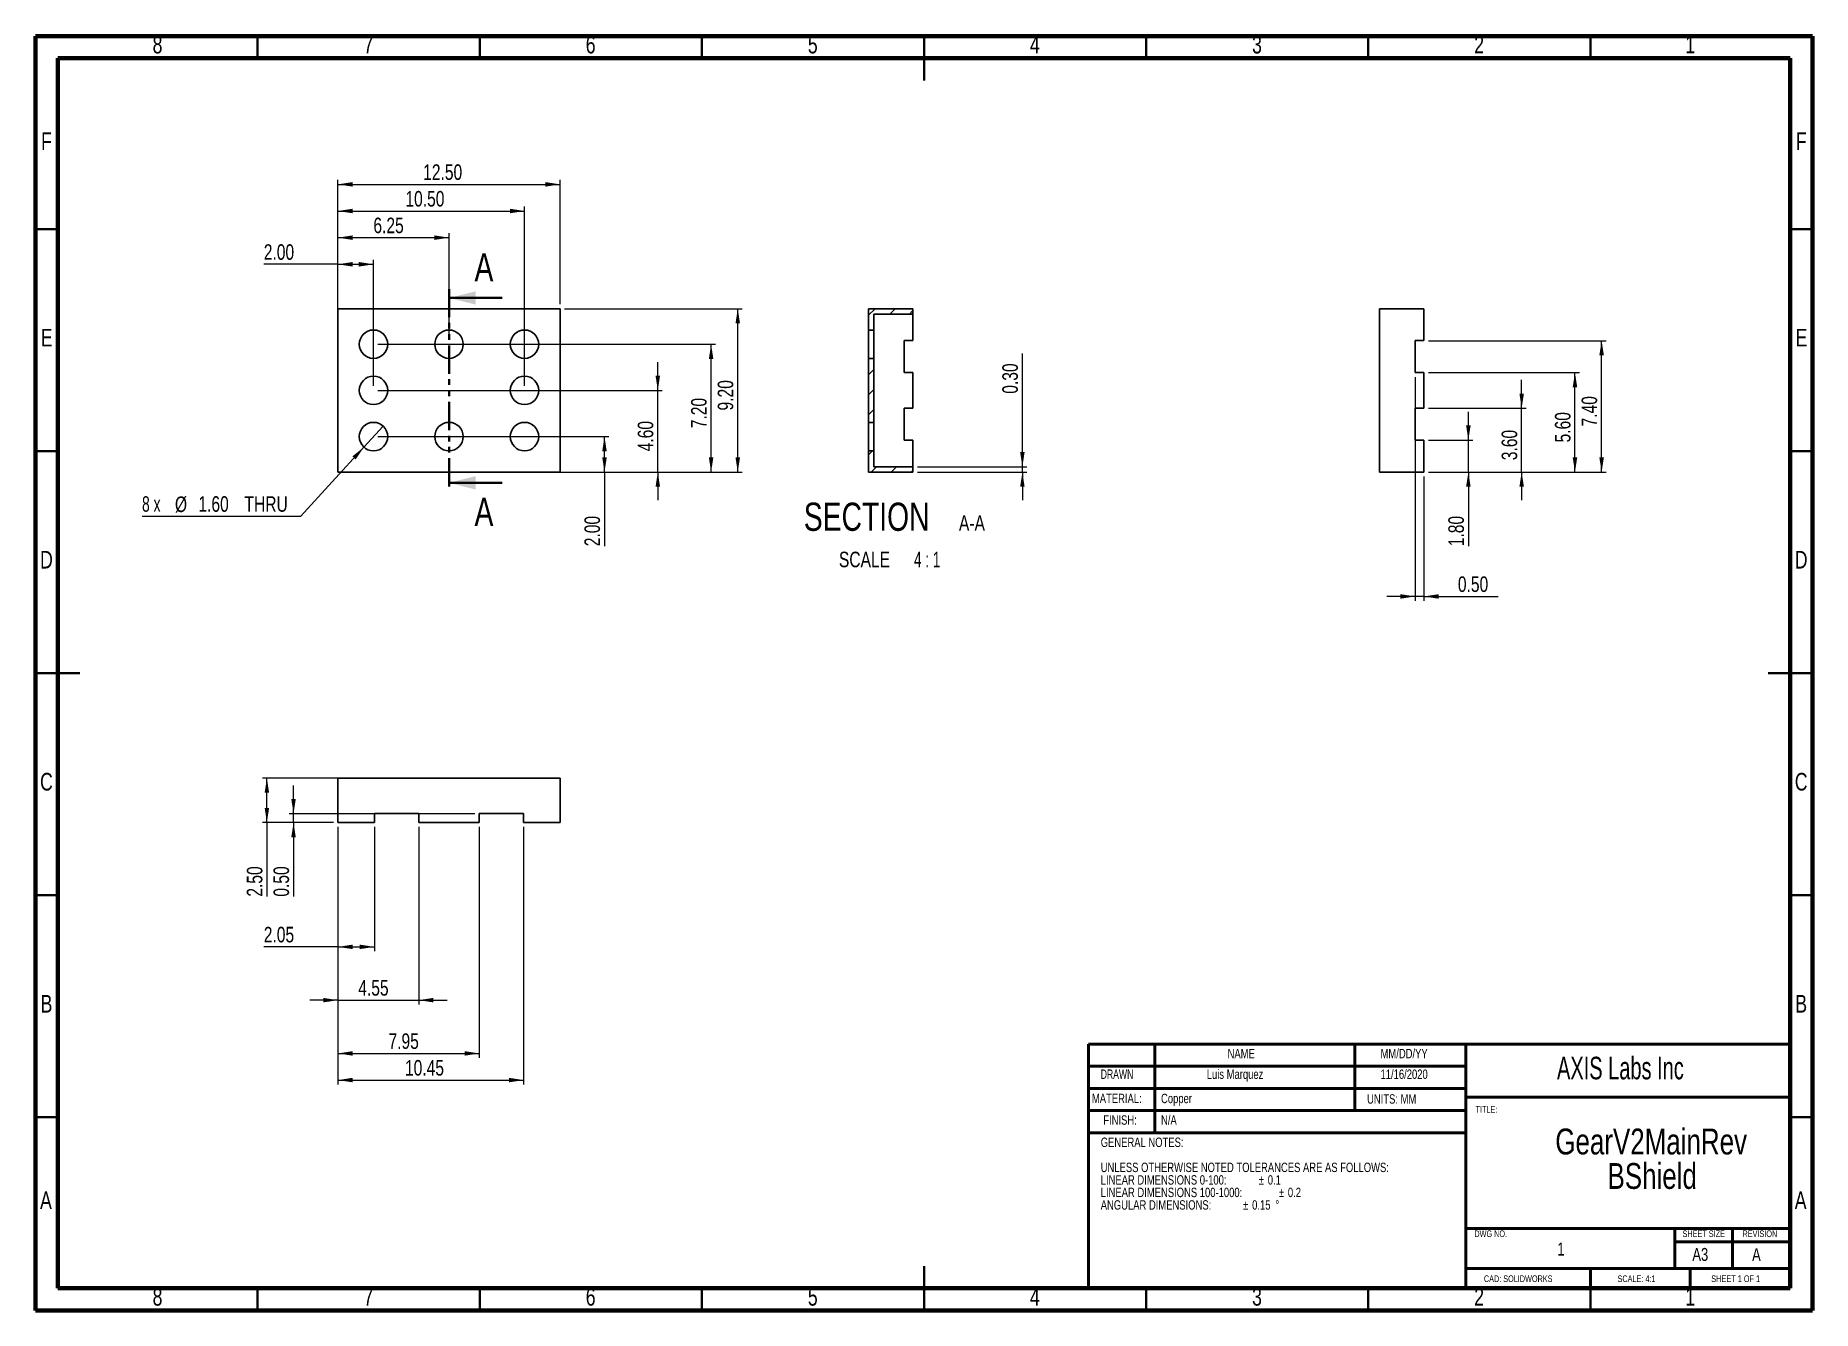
# Model space of a CAD drawing. Header units: millimetres. Extents: x 15 to 415, y 5 to 292.
import ezdxf

# ---------------------------------------------------------------- set-up
doc = ezdxf.new("R2010")
doc.units = ezdxf.units.MM
doc.linetypes.add('PHANTOM', pattern=[12.7, 6.35, -1.27, 1.27, -1.27, 1.27, -1.27])
doc.styles.add('SLDTEXTSTYLE0', font='TXT', dxfattribs={"width": 0.686182})
doc.styles.add('SLDTEXTSTYLE1', font='TXT', dxfattribs={"width": 0.75})
doc.styles.add('SLDTEXTSTYLE2', font='TXT', dxfattribs={"width": 0.6875})
doc.styles.add('SLDTEXTSTYLE3', font='TXT', dxfattribs={"width": 0.663})
doc.styles.add('SLDTEXTSTYLE4', font='TXT', dxfattribs={"width": 0.666667})
doc.styles.add('SLDTEXTSTYLE5', font='TXT', dxfattribs={"width": 0.65})
doc.dimstyles.new('SLDDIMSTYLE0', dxfattribs={"dimtxt": 3.5, "dimasz": 3.302, "dimexe": 0, "dimexo": 0.0625, "dimgap": 0.875, "dimtad": 0, "dimtih": 1, "dimtoh": 1, "dimlfac": 0.25, "dimrnd": 1e-09, "dimzin": 4, "dimdsep": 46, "dimtxsty": 'SLDTEXTSTYLE1', "dimblk1": 'NONE', "dimsah": 1, "dimcen": 0, "dimadec": 0, "dimazin": 1, "dimtfac": 1, "dimtmove": 0, "dimatfit": 3, "dimldrblk": 'NONE', "dimfxl": 0, "dimfrac": 2, "dimtolj": 1, "dimtzin": 12, "dimarcsym": 0})
doc.dimstyles.new('SLDDIMSTYLE1', dxfattribs={"dimtxt": 3.5, "dimasz": 3.302, "dimexe": 0, "dimexo": 0.0625, "dimgap": 0.875, "dimtad": 1, "dimlfac": 0.25, "dimrnd": 1e-09, "dimzin": 4, "dimdsep": 46, "dimtxsty": 'SLDTEXTSTYLE1', "dimsah": 1, "dimcen": 0.09, "dimadec": 0, "dimazin": 1, "dimtfac": 1, "dimtofl": 0, "dimtmove": 0, "dimatfit": 3, "dimfxl": 0, "dimfrac": 2, "dimtolj": 1, "dimtzin": 12, "dimarcsym": 0})
doc.dimstyles.new('SLDDIMSTYLE2', dxfattribs={"dimtxt": 3.5, "dimasz": 3.302, "dimexe": 0, "dimexo": 0.0625, "dimgap": 0.875, "dimtad": 1, "dimlfac": 0.25, "dimrnd": 1e-09, "dimzin": 12, "dimdsep": 46, "dimtxsty": 'SLDTEXTSTYLE1', "dimsah": 1, "dimcen": 0.09, "dimadec": 0, "dimazin": 3, "dimtfac": 1, "dimtofl": 0, "dimtmove": 0, "dimatfit": 3, "dimfxl": 0, "dimfrac": 2, "dimtolj": 1, "dimtzin": 12, "dimarcsym": 0})
doc.dimstyles.new('SLDDIMSTYLE3', dxfattribs={"dimtxt": 3.5, "dimasz": 3.302, "dimexe": 0, "dimexo": 0.0625, "dimgap": 0.875, "dimtad": 1, "dimlfac": 0.25, "dimrnd": 1e-09, "dimzin": 4, "dimdsep": 46, "dimtxsty": 'SLDTEXTSTYLE1', "dimsah": 1, "dimcen": 0.09, "dimadec": 0, "dimazin": 1, "dimtfac": 1, "dimtmove": 0, "dimatfit": 0, "dimfxl": 0, "dimfrac": 2, "dimtolj": 1, "dimtzin": 12, "dimarcsym": 0})
doc.dimstyles.new('SLDDIMSTYLE4', dxfattribs={"dimtxt": 3.5, "dimasz": 3.302, "dimexe": 0, "dimexo": 0.0625, "dimgap": 0.875, "dimtad": 1, "dimlfac": 0.25, "dimrnd": 1e-09, "dimzin": 0, "dimdsep": 46, "dimtxsty": 'SLDTEXTSTYLE1', "dimsah": 1, "dimcen": 0.09, "dimadec": 0, "dimazin": 0, "dimtfac": 1, "dimtmove": 0, "dimatfit": 0, "dimfxl": 0, "dimfrac": 2, "dimtolj": 1, "dimtzin": 12, "dimarcsym": 0})
doc.dimstyles.new('SLDDIMSTYLE5', dxfattribs={"dimtxt": 3.5, "dimasz": 3.302, "dimexe": 0, "dimexo": 0.0625, "dimgap": 0.875, "dimtad": 1, "dimlfac": 0.25, "dimrnd": 1e-09, "dimzin": 12, "dimdsep": 46, "dimtxsty": 'SLDTEXTSTYLE1', "dimsah": 1, "dimcen": 0.09, "dimadec": 0, "dimazin": 3, "dimtfac": 1, "dimtmove": 0, "dimatfit": 0, "dimfxl": 0, "dimfrac": 2, "dimtolj": 1, "dimtzin": 12, "dimarcsym": 0})

# ---------------------------------------------------------------- blocks, each defined once
blk = doc.blocks.new('SW_NOTE_0')
at = {"color": 0, "linetype": 'Continuous', "lineweight": 0, "attachment_point": 1, "style": 'SLDTEXTSTYLE1'}
for s, insert, char_height in [('GENERAL NOTES:', (0, 2.73), 2.1167), ('UNLESS OTHERWISE NOTED TOLERANCES ARE AS FOLLOWS:', (0, -2.92), 2.1167), ('LINEAR DIMENSIONS 0-100:', (0, -5.74), 2.1167), ('%%p', (35.59, -5.74), 2.117), ('0.1', (37.61, -5.74), 2.117), ('ANGULAR DIMENSIONS:', (0, -11.38), 2.1167), ('LINEAR DIMENSIONS 100-1000:', (0, -8.56), 2.1167), ('%%p', (32.06, -11.38), 2.117), ('0.15', (34.08, -11.38), 2.117), ('%%d', (39.32, -11.38), 2.117), ('%%p', (40.11, -8.56), 2.117), ('0.2', (42.13, -8.56), 2.117)]:
    blk.add_mtext(s, dxfattribs=dict(at, insert=insert, char_height=char_height))
blk = doc.blocks.new('SW_NOTE_0_1')
at = {"color": 0, "linetype": 'Continuous', "lineweight": 0, "attachment_point": 2, "style": 'SLDTEXTSTYLE1'}
for s, insert, char_height in [('GearV2MainRev', (30.47, 7.5), 5.8208), ('BShield', (30.7, -0.26), 5.821)]:
    blk.add_mtext(s, dxfattribs=dict(at, insert=insert, char_height=char_height))
blk = doc.blocks.new('_D')
at = {"color": 7, "linetype": 'Continuous', "lineweight": 0}
for p, q in [((93.23, 204.17), (88.92, 199.44)), ((88.92, 199.44), (74.66, 183.8)), ((74.66, 183.8), (38.97, 183.8))]:
    blk.add_line(p, q, dxfattribs=at)
at = {"color": 7, "linetype": 'Continuous', "lineweight": 18}
blk.add_solid([(88.92, 199.44), (86.32, 197.34), (87.07, 196.66)], dxfattribs=at)
at = {"color": 7, "linetype": 'Continuous', "lineweight": 18, "char_height": 3.5, "attachment_point": 1}
for s, insert, style in [('8 x', (38.97, 188.37), 'SLDTEXTSTYLE4'), ('%%c', (46.38, 188.31), 'SLDTEXTSTYLE1'), ('1.60', (51.66, 188.37), 'SLDTEXTSTYLE1'), ('THRU', (62.03, 188.37), 'SLDTEXTSTYLE1')]:
    blk.add_mtext(s, dxfattribs=dict(at, insert=insert, style=style))
blk = doc.blocks.new('_None')
blk = doc.blocks.new('_D_1')
at = {"color": 7, "linetype": 'Continuous', "lineweight": 0}
for p, q in [((83.08, 240.6), (66.38, 240.6)), ((83.08, 194.8), (83.08, 241.6)), ((83.08, 240.6), (91.08, 240.6)), ((91.08, 213.2), (91.08, 241.6))]:
    blk.add_line(p, q, dxfattribs=at)
at = {"color": 7, "linetype": 'Continuous', "lineweight": 18}
for points in [[(83.08, 240.6), (86.38, 240.09), (86.38, 241.11)], [(91.08, 240.6), (87.77, 241.11), (87.77, 240.09)]]:
    blk.add_solid(points, dxfattribs=at)
at = {"color": 7, "linetype": 'Continuous', "lineweight": 18, "insert": (66.38, 245.11), "char_height": 3.5, "attachment_point": 1, "style": 'SLDTEXTSTYLE1'}
blk.add_mtext('2.00', dxfattribs=at)
blk = doc.blocks.new('_D_2')
at = {"color": 7, "linetype": 'Continuous', "lineweight": 0}
for p, q in [((83.08, 194.8), (83.08, 247.6)), ((83.08, 246.6), (108.08, 246.6)), ((108.08, 223.6), (108.08, 247.6))]:
    blk.add_line(p, q, dxfattribs=at)
at = {"color": 7, "linetype": 'Continuous', "lineweight": 18}
for points in [[(83.08, 246.6), (86.38, 246.09), (86.38, 247.11)], [(108.08, 246.6), (104.77, 247.11), (104.77, 246.09)]]:
    blk.add_solid(points, dxfattribs=at)
at = {"color": 7, "linetype": 'Continuous', "lineweight": 18, "insert": (91.05, 251.11), "char_height": 3.5, "attachment_point": 1, "style": 'SLDTEXTSTYLE1'}
blk.add_mtext('6.25', dxfattribs=at)
blk = doc.blocks.new('_D_3')
at = {"color": 7, "linetype": 'Continuous', "lineweight": 0}
for p, q in [((83.08, 194.8), (83.08, 253.6)), ((83.08, 252.6), (125.08, 252.6)), ((125.08, 213.2), (125.08, 253.6))]:
    blk.add_line(p, q, dxfattribs=at)
at = {"color": 7, "linetype": 'Continuous', "lineweight": 18}
for points in [[(83.08, 252.6), (86.38, 252.09), (86.38, 253.11)], [(125.08, 252.6), (121.77, 253.11), (121.77, 252.09)]]:
    blk.add_solid(points, dxfattribs=at)
at = {"color": 7, "linetype": 'Continuous', "lineweight": 18, "insert": (98.26, 257.11), "char_height": 3.5, "attachment_point": 1, "style": 'SLDTEXTSTYLE1'}
blk.add_mtext('10.50', dxfattribs=at)
blk = doc.blocks.new('_D_4')
at = {"color": 7, "linetype": 'Continuous', "lineweight": 0}
for p, q in [((155.08, 212.2), (155.08, 218.55)), ((92.08, 212.2), (156.08, 212.2)), ((155.08, 193.8), (155.08, 212.2)), ((84.08, 193.8), (156.08, 193.8)), ((155.08, 193.8), (155.08, 187.45))]:
    blk.add_line(p, q, dxfattribs=at)
at = {"color": 7, "linetype": 'Continuous', "lineweight": 18}
for points in [[(155.08, 212.2), (155.58, 215.5), (154.57, 215.5)], [(155.08, 193.8), (154.57, 190.5), (155.58, 190.5)]]:
    blk.add_solid(points, dxfattribs=at)
at = {"color": 7, "linetype": 'Continuous', "lineweight": 18, "insert": (150.56, 198.48), "char_height": 3.5, "attachment_point": 1, "rotation": 90, "style": 'SLDTEXTSTYLE1'}
blk.add_mtext('4.60', dxfattribs=at)
blk = doc.blocks.new('_D_5')
at = {"color": 7, "linetype": 'Continuous', "lineweight": 0}
for p, q in [((92.08, 222.6), (168.08, 222.6)), ((167.08, 193.8), (167.08, 222.6)), ((84.08, 193.8), (168.08, 193.8))]:
    blk.add_line(p, q, dxfattribs=at)
at = {"color": 7, "linetype": 'Continuous', "lineweight": 18}
for points in [[(167.08, 222.6), (166.57, 219.3), (167.58, 219.3)], [(167.08, 193.8), (167.58, 197.1), (166.57, 197.1)]]:
    blk.add_solid(points, dxfattribs=at)
at = {"color": 7, "linetype": 'Continuous', "lineweight": 18, "insert": (162.56, 203.68), "char_height": 3.5, "attachment_point": 1, "rotation": 90, "style": 'SLDTEXTSTYLE1'}
blk.add_mtext('7.20', dxfattribs=at)
blk = doc.blocks.new('_D_6')
at = {"color": 7, "linetype": 'Continuous', "lineweight": 0}
for p, q in [((92.08, 201.8), (144.08, 201.8)), ((143.08, 193.8), (143.08, 201.8)), ((84.08, 193.8), (144.08, 193.8)), ((143.08, 193.8), (143.08, 177.11))]:
    blk.add_line(p, q, dxfattribs=at)
at = {"color": 7, "linetype": 'Continuous', "lineweight": 18}
for points in [[(143.08, 201.8), (142.57, 198.5), (143.58, 198.5)], [(143.08, 193.8), (143.58, 197.1), (142.57, 197.1)]]:
    blk.add_solid(points, dxfattribs=at)
at = {"color": 7, "linetype": 'Continuous', "lineweight": 18, "insert": (138.56, 177.11), "char_height": 3.5, "attachment_point": 1, "rotation": 90, "style": 'SLDTEXTSTYLE1'}
blk.add_mtext('2.00', dxfattribs=at)
blk = doc.blocks.new('_D_7')
at = {"color": 7, "linetype": 'Continuous', "lineweight": 0}
for p, q in [((134.08, 230.6), (174.08, 230.6)), ((173.08, 193.8), (173.08, 230.6)), ((84.08, 193.8), (174.08, 193.8))]:
    blk.add_line(p, q, dxfattribs=at)
at = {"color": 7, "linetype": 'Continuous', "lineweight": 18}
for points in [[(173.08, 230.6), (172.57, 227.3), (173.58, 227.3)], [(173.08, 193.8), (173.58, 197.1), (172.57, 197.1)]]:
    blk.add_solid(points, dxfattribs=at)
at = {"color": 7, "linetype": 'Continuous', "lineweight": 18, "insert": (168.56, 207.68), "char_height": 3.5, "attachment_point": 1, "rotation": 90, "style": 'SLDTEXTSTYLE1'}
blk.add_mtext('9.20', dxfattribs=at)
blk = doc.blocks.new('_D_8')
at = {"color": 7, "linetype": 'Continuous', "lineweight": 0}
for p, q in [((83.08, 194.8), (83.08, 259.6)), ((83.08, 258.6), (133.08, 258.6)), ((133.08, 231.6), (133.08, 259.6))]:
    blk.add_line(p, q, dxfattribs=at)
at = {"color": 7, "linetype": 'Continuous', "lineweight": 18}
for points in [[(83.08, 258.6), (86.38, 258.09), (86.38, 259.11)], [(133.08, 258.6), (129.77, 259.11), (129.77, 258.09)]]:
    blk.add_solid(points, dxfattribs=at)
at = {"color": 7, "linetype": 'Continuous', "lineweight": 18, "insert": (102.26, 263.11), "char_height": 3.5, "attachment_point": 1, "style": 'SLDTEXTSTYLE1'}
blk.add_mtext('12.50', dxfattribs=at)
blk = doc.blocks.new('_D_9')
at = {"color": 7, "linetype": 'Continuous', "lineweight": 0}
for p, q in [((120.88, 124.88), (66.08, 124.88)), ((67.08, 114.88), (67.08, 124.88)), ((82.08, 114.88), (66.08, 114.88)), ((67.08, 114.88), (67.08, 98.19))]:
    blk.add_line(p, q, dxfattribs=at)
at = {"color": 7, "linetype": 'Continuous', "lineweight": 18}
for points in [[(67.08, 124.88), (66.57, 121.58), (67.58, 121.58)], [(67.08, 114.88), (67.58, 118.19), (66.57, 118.19)]]:
    blk.add_solid(points, dxfattribs=at)
at = {"color": 7, "linetype": 'Continuous', "lineweight": 18, "insert": (62.56, 98.19), "char_height": 3.5, "attachment_point": 1, "rotation": 90, "style": 'SLDTEXTSTYLE1'}
blk.add_mtext('2.50', dxfattribs=at)
blk = doc.blocks.new('_D_10')
at = {"color": 7, "linetype": 'Continuous', "lineweight": 0}
for p, q in [((83.08, 113.88), (83.08, 85.88)), ((91.28, 113.88), (91.28, 85.88)), ((83.08, 86.88), (66.38, 86.88)), ((83.08, 86.88), (91.28, 86.88))]:
    blk.add_line(p, q, dxfattribs=at)
at = {"color": 7, "linetype": 'Continuous', "lineweight": 18}
for points in [[(83.08, 86.88), (86.38, 86.38), (86.38, 87.39)], [(91.28, 86.88), (87.97, 87.39), (87.97, 86.38)]]:
    blk.add_solid(points, dxfattribs=at)
at = {"color": 7, "linetype": 'Continuous', "lineweight": 18, "insert": (66.38, 91.4), "char_height": 3.5, "attachment_point": 1, "style": 'SLDTEXTSTYLE1'}
blk.add_mtext('2.05', dxfattribs=at)
blk = doc.blocks.new('_D_11')
at = {"color": 7, "linetype": 'Continuous', "lineweight": 0}
for p, q in [((83.08, 113.88), (83.08, 55.88)), ((124.88, 113.88), (124.88, 55.88)), ((83.08, 56.88), (124.88, 56.88))]:
    blk.add_line(p, q, dxfattribs=at)
at = {"color": 7, "linetype": 'Continuous', "lineweight": 18}
for points in [[(83.08, 56.88), (86.38, 56.38), (86.38, 57.39)], [(124.88, 56.88), (121.57, 57.39), (121.57, 56.38)]]:
    blk.add_solid(points, dxfattribs=at)
at = {"color": 7, "linetype": 'Continuous', "lineweight": 18, "insert": (98.16, 61.4), "char_height": 3.5, "attachment_point": 1, "style": 'SLDTEXTSTYLE1'}
blk.add_mtext('10.45', dxfattribs=at)
blk = doc.blocks.new('_D_12')
at = {"color": 7, "linetype": 'Continuous', "lineweight": 0}
for p, q in [((73.08, 116.88), (73.08, 123.23)), ((113.88, 116.88), (72.08, 116.88)), ((73.08, 114.88), (73.08, 116.88)), ((82.08, 114.88), (72.08, 114.88)), ((73.08, 114.88), (73.08, 98.19))]:
    blk.add_line(p, q, dxfattribs=at)
at = {"color": 7, "linetype": 'Continuous', "lineweight": 18}
for points in [[(73.08, 116.88), (73.58, 120.19), (72.57, 120.19)], [(73.08, 114.88), (72.57, 111.58), (73.58, 111.58)]]:
    blk.add_solid(points, dxfattribs=at)
at = {"color": 7, "linetype": 'Continuous', "lineweight": 18, "insert": (68.56, 98.19), "char_height": 3.5, "attachment_point": 1, "rotation": 90, "style": 'SLDTEXTSTYLE1'}
blk.add_mtext('0.50', dxfattribs=at)
blk = doc.blocks.new('_D_13')
at = {"color": 7, "linetype": 'Continuous', "lineweight": 0}
for p, q in [((83.08, 113.88), (83.08, 61.88)), ((114.88, 113.88), (114.88, 61.88)), ((83.08, 62.88), (114.88, 62.88))]:
    blk.add_line(p, q, dxfattribs=at)
at = {"color": 7, "linetype": 'Continuous', "lineweight": 18}
for points in [[(83.08, 62.88), (86.38, 62.38), (86.38, 63.39)], [(114.88, 62.88), (111.57, 63.39), (111.57, 62.38)]]:
    blk.add_solid(points, dxfattribs=at)
at = {"color": 7, "linetype": 'Continuous', "lineweight": 18, "insert": (94.45, 67.4), "char_height": 3.5, "attachment_point": 1, "style": 'SLDTEXTSTYLE1'}
blk.add_mtext('7.95', dxfattribs=at)
blk = doc.blocks.new('_D_14')
at = {"color": 7, "linetype": 'Continuous', "lineweight": 0}
for p, q in [((83.08, 113.88), (83.08, 73.88)), ((101.28, 113.88), (101.28, 73.88)), ((83.08, 74.88), (76.73, 74.88)), ((83.08, 74.88), (101.28, 74.88)), ((101.28, 74.88), (107.63, 74.88))]:
    blk.add_line(p, q, dxfattribs=at)
at = {"color": 7, "linetype": 'Continuous', "lineweight": 18}
for points in [[(83.08, 74.88), (79.77, 75.39), (79.77, 74.38)], [(101.28, 74.88), (104.58, 74.38), (104.58, 75.39)]]:
    blk.add_solid(points, dxfattribs=at)
at = {"color": 7, "linetype": 'Continuous', "lineweight": 18, "insert": (87.65, 79.4), "char_height": 3.5, "attachment_point": 1, "style": 'SLDTEXTSTYLE1'}
blk.add_mtext('4.55', dxfattribs=at)
blk = doc.blocks.new('_D_15')
at = {"color": 7, "linetype": 'Continuous', "lineweight": 0}
for p, q in [((337.54, 201), (337.54, 207.35)), ((328.54, 201), (338.54, 201)), ((337.54, 193.8), (337.54, 201)), ((328.54, 193.8), (338.54, 193.8)), ((337.54, 193.8), (337.54, 177.11))]:
    blk.add_line(p, q, dxfattribs=at)
at = {"color": 7, "linetype": 'Continuous', "lineweight": 18}
for points in [[(337.54, 201), (338.05, 204.3), (337.03, 204.3)], [(337.54, 193.8), (337.03, 190.5), (338.05, 190.5)]]:
    blk.add_solid(points, dxfattribs=at)
at = {"color": 7, "linetype": 'Continuous', "lineweight": 18, "insert": (333.03, 177.11), "char_height": 3.5, "attachment_point": 1, "rotation": 90, "style": 'SLDTEXTSTYLE1'}
blk.add_mtext('1.80', dxfattribs=at)
blk = doc.blocks.new('_D_16')
at = {"color": 7, "linetype": 'Continuous', "lineweight": 0}
for p, q in [((328.54, 223.4), (368.54, 223.4)), ((367.54, 193.8), (367.54, 223.4)), ((328.54, 193.8), (368.54, 193.8))]:
    blk.add_line(p, q, dxfattribs=at)
at = {"color": 7, "linetype": 'Continuous', "lineweight": 18}
for points in [[(367.54, 223.4), (367.03, 220.1), (368.05, 220.1)], [(367.54, 193.8), (368.05, 197.1), (367.03, 197.1)]]:
    blk.add_solid(points, dxfattribs=at)
at = {"color": 7, "linetype": 'Continuous', "lineweight": 18, "insert": (363.03, 204.08), "char_height": 3.5, "attachment_point": 1, "rotation": 90, "style": 'SLDTEXTSTYLE1'}
blk.add_mtext('7.40', dxfattribs=at)
blk = doc.blocks.new('_D_17')
at = {"color": 7, "linetype": 'Continuous', "lineweight": 0}
for p, q in [((325.54, 215.2), (325.54, 164.8)), ((327.54, 192.8), (327.54, 164.8)), ((325.54, 165.8), (319.19, 165.8)), ((327.54, 165.8), (325.54, 165.8)), ((327.54, 165.8), (344.24, 165.8))]:
    blk.add_line(p, q, dxfattribs=at)
at = {"color": 7, "linetype": 'Continuous', "lineweight": 18}
for points in [[(325.54, 165.8), (322.24, 166.31), (322.24, 165.29)], [(327.54, 165.8), (330.84, 165.29), (330.84, 166.31)]]:
    blk.add_solid(points, dxfattribs=at)
at = {"color": 7, "linetype": 'Continuous', "lineweight": 18, "insert": (335.18, 170.31), "char_height": 3.5, "attachment_point": 1, "style": 'SLDTEXTSTYLE1'}
blk.add_mtext('0.50', dxfattribs=at)
blk = doc.blocks.new('_D_18')
at = {"color": 7, "linetype": 'Continuous', "lineweight": 0}
for p, q in [((328.54, 216.2), (362.54, 216.2)), ((361.54, 193.8), (361.54, 216.2)), ((328.54, 193.8), (362.54, 193.8))]:
    blk.add_line(p, q, dxfattribs=at)
at = {"color": 7, "linetype": 'Continuous', "lineweight": 18}
for points in [[(361.54, 216.2), (361.03, 212.9), (362.05, 212.9)], [(361.54, 193.8), (362.05, 197.1), (361.03, 197.1)]]:
    blk.add_solid(points, dxfattribs=at)
at = {"color": 7, "linetype": 'Continuous', "lineweight": 18, "insert": (357.03, 200.48), "char_height": 3.5, "attachment_point": 1, "rotation": 90, "style": 'SLDTEXTSTYLE1'}
blk.add_mtext('5.60', dxfattribs=at)
blk = doc.blocks.new('_D_19')
at = {"color": 7, "linetype": 'Continuous', "lineweight": 0}
for p, q in [((349.54, 208.2), (349.54, 214.55)), ((328.54, 208.2), (350.54, 208.2)), ((349.54, 193.8), (349.54, 208.2)), ((328.54, 193.8), (350.54, 193.8)), ((349.54, 193.8), (349.54, 187.45))]:
    blk.add_line(p, q, dxfattribs=at)
at = {"color": 7, "linetype": 'Continuous', "lineweight": 18}
for points in [[(349.54, 208.2), (350.05, 211.5), (349.03, 211.5)], [(349.54, 193.8), (349.03, 190.5), (350.05, 190.5)]]:
    blk.add_solid(points, dxfattribs=at)
at = {"color": 7, "linetype": 'Continuous', "lineweight": 18, "insert": (345.03, 196.48), "char_height": 3.5, "attachment_point": 1, "rotation": 90, "style": 'SLDTEXTSTYLE1'}
blk.add_mtext('3.60', dxfattribs=at)
blk = doc.blocks.new('SW_HATCH_0')
at = {"color": 0, "linetype": 'Continuous', "lineweight": 18}
for p, q in [((0.57, 32), (-0.89, 30.54)), ((5.06, 32), (3.86, 30.8)), ((9.11, 31.56), (8.35, 30.8)), ((0.31, 27.25), (0.26, 27.2)), ((0.31, 18.27), (-0.89, 17.07)), ((0.31, 13.78), (-0.89, 12.58)), ((0.31, 9.29), (-0.89, 8.09)), ((0, 0), (-0.89, -0.89)), ((0.89, -3.6), (-0.31, -4.8)), ((5.38, -3.6), (4.18, -4.8)), ((9.11, -4.36), (8.67, -4.8))]:
    blk.add_line(p, q, dxfattribs=at)
blk = doc.blocks.new('_D_20')
at = {"color": 7, "linetype": 'Continuous', "lineweight": 0}
for p, q in [((237.15, 195), (237.15, 220.5)), ((213.52, 195), (238.15, 195)), ((213.52, 193.8), (238.15, 193.8)), ((237.15, 193.8), (237.15, 195)), ((237.15, 193.8), (237.15, 187.45))]:
    blk.add_line(p, q, dxfattribs=at)
at = {"color": 7, "linetype": 'Continuous', "lineweight": 18}
for points in [[(237.15, 195), (237.65, 198.3), (236.64, 198.3)], [(237.15, 193.8), (236.64, 190.5), (237.65, 190.5)]]:
    blk.add_solid(points, dxfattribs=at)
at = {"color": 7, "linetype": 'Continuous', "lineweight": 18, "insert": (232.63, 211.45), "char_height": 3.5, "attachment_point": 1, "rotation": 90, "style": 'SLDTEXTSTYLE1'}
blk.add_mtext('0.30', dxfattribs=at)
blk = doc.blocks.new('SW_NOTE_0_2')
at = {"color": 0, "linetype": 'Continuous', "lineweight": 0, "attachment_point": 2}
for s, insert, char_height, style in [('SECTION', (17.36, 8.19), 6.35, 'SLDTEXTSTYLE1'), ('A-A', (41.06, 5.35), 3.5, 'SLDTEXTSTYLE1'), ('SCALE', (16.87, -2.86), 3.5, 'SLDTEXTSTYLE1'), ('4 : 1', (30.98, -2.86), 3.5, 'SLDTEXTSTYLE5')]:
    blk.add_mtext(s, dxfattribs=dict(at, insert=insert, char_height=char_height, style=style))

msp = doc.modelspace()

# ---------------------------------------------------------------- linework, layer by layer
at = {"color": 7, "linetype": 'Continuous', "lineweight": 70}
for p, q in [((15, 5), (15, 292)), ((15, 292), (415, 292)), ((415, 292), (415, 5)), ((20, 10), (20, 287)), ((20, 287), (410, 287)), ((410, 287), (410, 10)), ((410, 10), (20, 10)), ((415, 5), (15, 5))]:
    msp.add_line(p, q, dxfattribs=at)
at = {"color": 7, "linetype": 'Continuous', "lineweight": 35}
for p, q in [((65, 287), (65, 292)), ((115, 287), (115, 292)), ((165, 287), (165, 292)), ((215, 292.001), (215, 281.999)), ((215, 287), (215, 292)), ((265, 287), (265, 292)), ((315, 287), (315, 292)), ((365, 287), (365, 292)), ((20, 248.5), (15, 248.5)), ((410, 248.5), (415, 248.5)), ((120.076, 233.018), (108.076, 233.018)), ((20, 198.5), (15, 198.5)), ((410, 198.5), (415, 198.5)), ((120.076, 191.386), (108.076, 191.386)), ((14.999, 148.5), (25.001, 148.5)), ((20, 148.5), (15, 148.5)), ((415.001, 148.5), (404.999, 148.5)), ((410, 148.5), (415, 148.5)), ((20, 98.5), (15, 98.5)), ((410, 98.5), (415, 98.5)), ((20, 48.5), (15, 48.5)), ((410, 48.5), (415, 48.5)), ((215, 4.999), (215, 15.001)), ((65, 10), (65, 5)), ((115, 10), (115, 5)), ((165, 10), (165, 5)), ((215, 10), (215, 5)), ((265, 10), (265, 5)), ((315, 10), (315, 5)), ((365, 10), (365, 5))]:
    msp.add_line(p, q, dxfattribs=at)
at = {"color": 7, "linetype": 'PHANTOM', "lineweight": 35}
msp.add_line((108.076, 235.018), (108.076, 189.386), dxfattribs=at)
at = {"color": 7, "linetype": 'Continuous', "lineweight": 25}
for p, q in [((133.076, 230.602), (83.076, 230.602)), ((83.076, 230.602), (83.076, 193.802)), ((133.076, 193.802), (133.076, 230.602)), ((202.523, 225.802), (202.523, 230.602)), ((212.523, 230.602), (202.523, 230.602)), ((203.723, 225.802), (203.723, 229.402)), ((212.523, 229.402), (203.723, 229.402)), ((212.523, 229.402), (212.523, 230.602)), ((212.523, 229.402), (212.523, 223.402)), ((317.541, 193.802), (317.541, 230.602)), ((317.541, 230.602), (327.541, 230.602)), ((327.541, 223.402), (327.541, 230.602)), ((202.523, 225.802), (203.723, 225.802)), ((202.523, 225.802), (202.523, 219.402)), ((203.723, 219.402), (203.723, 225.802)), ((210.523, 223.402), (210.523, 216.202)), ((212.523, 223.402), (210.523, 223.402)), ((325.541, 223.402), (325.541, 216.202)), ((327.541, 223.402), (325.541, 223.402)), ((203.723, 219.402), (202.523, 219.402)), ((202.523, 205.002), (202.523, 219.402)), ((203.723, 205.002), (203.723, 219.402)), ((210.523, 216.202), (212.523, 216.202)), ((212.523, 216.202), (212.523, 208.202)), ((325.541, 216.202), (327.541, 216.202)), ((327.541, 208.202), (327.541, 216.202)), ((210.523, 208.202), (210.523, 201.002)), ((212.523, 208.202), (210.523, 208.202)), ((325.541, 208.202), (325.541, 201.002)), ((327.541, 208.202), (325.541, 208.202)), ((202.523, 205.002), (202.523, 198.602)), ((202.523, 205.002), (203.723, 205.002)), ((203.723, 198.602), (203.723, 205.002)), ((210.523, 201.002), (212.523, 201.002)), ((212.523, 201.002), (212.523, 195.002)), ((325.541, 201.002), (327.541, 201.002)), ((327.541, 193.802), (327.541, 201.002)), ((202.523, 193.802), (202.523, 198.602)), ((203.723, 198.602), (202.523, 198.602)), ((203.723, 195.002), (203.723, 198.602)), ((83.076, 193.802), (133.076, 193.802)), ((202.523, 193.802), (212.523, 193.802)), ((203.723, 195.002), (212.523, 195.002)), ((212.523, 193.802), (212.523, 195.002)), ((317.541, 193.802), (327.541, 193.802)), ((83.076, 124.884), (133.076, 124.884)), ((83.076, 124.884), (83.076, 114.884)), ((133.076, 124.884), (133.076, 114.884)), ((101.276, 116.884), (91.276, 116.884)), ((91.276, 116.884), (91.276, 114.884)), ((101.276, 114.884), (101.276, 116.884)), ((124.876, 116.884), (114.876, 116.884)), ((114.876, 116.884), (114.876, 114.884)), ((124.876, 114.884), (124.876, 116.884)), ((83.076, 114.884), (91.276, 114.884)), ((101.276, 114.884), (114.876, 114.884)), ((124.876, 114.884), (133.076, 114.884))]:
    msp.add_line(p, q, dxfattribs=at)
at = {"color": 7, "linetype": 'Continuous', "lineweight": 50}
for p, q in [((252, 65), (410, 65)), ((252, 10), (252, 65)), ((267, 45), (267, 65)), ((312, 65.25), (312, 50)), ((337, 65), (337, 10.25)), ((337, 60), (252, 60)), ((337, 55), (252, 55)), ((410, 53), (337, 53)), ((337, 50), (252, 50)), ((337, 45), (252, 45)), ((337, 23.45), (410, 23.45)), ((384, 14.45), (384, 23.45)), ((410, 20.45), (384, 20.45)), ((397, 14.45), (397, 23.45)), ((337, 14.45), (410, 14.45)), ((365, 10), (365, 14.45)), ((387.5, 10), (387.5, 14.25))]:
    msp.add_line(p, q, dxfattribs=at)
at = {"color": 7, "linetype": 'Continuous', "lineweight": 25}
for centre in [(91.076, 222.602), (108.076, 222.602), (125.076, 222.602), (91.076, 212.202), (125.076, 212.202), (91.076, 201.802), (108.076, 201.802), (125.076, 201.802)]:
    msp.add_circle(centre, 3.2, dxfattribs=at)
at = {"color": 7, "linetype": 'Continuous', "lineweight": 35}
for points in [[(108.076, 233.018), (114.076, 231.518), (114.076, 234.518)], [(108.076, 191.386), (114.076, 189.886), (114.076, 192.886)]]:
    msp.add_solid(points, dxfattribs=at)

# ---------------------------------------------------------------- block references
at = {"color": 7, "linetype": 'Continuous', "lineweight": 18}
msp.add_blockref('SW_HATCH_0', (203.413, 198.602), dxfattribs=at)
at = {"color": 7, "linetype": 'Continuous', "lineweight": 0}
for name, p in [('SW_NOTE_0_2', (184.735, 178.736)), ('SW_NOTE_0_1', (348.225, 38.46)), ('SW_NOTE_0', (254.781, 41.205))]:
    msp.add_blockref(name, p, dxfattribs=at)

# ---------------------------------------------------------------- texts
for s, insert, char_height, attachment_point, style in [('8', (42.46, 292.06), 3.969, 2, 'SLDTEXTSTYLE1'), ('7', (89.96, 292.06), 3.969, 2, 'SLDTEXTSTYLE1'), ('6', (139.96, 292.06), 3.969, 2, 'SLDTEXTSTYLE1'), ('5', (189.96, 292.06), 3.969, 2, 'SLDTEXTSTYLE1'), ('4', (239.96, 292.06), 3.969, 2, 'SLDTEXTSTYLE1'), ('3', (289.96, 292.06), 3.969, 2, 'SLDTEXTSTYLE1'), ('2', (339.96, 292.06), 3.969, 2, 'SLDTEXTSTYLE1'), ('1', (387.46, 292.06), 3.969, 2, 'SLDTEXTSTYLE1'), ('F', (17.458, 270.31), 3.969, 2, 'SLDTEXTSTYLE1'), ('F', (412.458, 270.31), 3.969, 2, 'SLDTEXTSTYLE1'), ('E', (17.508, 226.06), 3.969, 2, 'SLDTEXTSTYLE1'), ('E', (412.508, 226.06), 3.969, 2, 'SLDTEXTSTYLE1'), ('D', (17.453, 176.06), 3.969, 2, 'SLDTEXTSTYLE1'), ('D', (412.453, 176.06), 3.969, 2, 'SLDTEXTSTYLE1'), ('C', (17.459, 126.06), 3.969, 2, 'SLDTEXTSTYLE1'), ('C', (412.459, 126.06), 3.969, 2, 'SLDTEXTSTYLE1'), ('B', (17.471, 76.06), 3.969, 2, 'SLDTEXTSTYLE1'), ('B', (412.471, 76.06), 3.969, 2, 'SLDTEXTSTYLE1'), ('MM/DD/YY', (317.77, 63.91), 2.1167, 1, 'SLDTEXTSTYLE1'), ('NAME', (283.342, 63.91), 2.1167, 1, 'SLDTEXTSTYLE1'), ('AXIS Labs Inc', (371.766, 62.133), 5.08, 2, 'SLDTEXTSTYLE3'), ('DRAWN', (254.781, 59.271), 2.1167, 1, 'SLDTEXTSTYLE0'), ('Luis Marquez', (278.649, 59.271), 2.11667, 1, 'SLDTEXTSTYLE1'), ('11/16/2020', (317.77, 59.271), 2.1167, 1, 'SLDTEXTSTYLE1'), ('MATERIAL:', (252.799, 53.806), 2.1167, 1, 'SLDTEXTSTYLE1'), ('Copper', (268.358, 53.806), 2.1167, 1, 'SLDTEXTSTYLE1'), ('UNITS: MM', (314.739, 53.69), 2.1167, 1, 'SLDTEXTSTYLE1'), ('FINISH:', (255.35, 48.95), 2.1167, 1, 'SLDTEXTSTYLE1'), ('N/A', (268.358, 48.95), 2.1167, 1, 'SLDTEXTSTYLE1'), ('TITLE:', (339.172, 51.046), 1.5, 1, 'SLDTEXTSTYLE1'), ('A', (17.34, 31.81), 3.969, 2, 'SLDTEXTSTYLE1'), ('A', (412.34, 31.81), 3.969, 2, 'SLDTEXTSTYLE1'), ('DWG NO.', (338.894, 23.029), 1.5, 1, 'SLDTEXTSTYLE1'), ('1', (357.571, 20.284), 2.91, 1, 'SLDTEXTSTYLE1'), ('SHEET SIZE', (385.753, 23.029), 1.5, 1, 'SLDTEXTSTYLE1'), ('REVISION', (399.256, 23.029), 1.5, 1, 'SLDTEXTSTYLE1'), ('A3', (387.971, 19.079), 2.9104, 1, 'SLDTEXTSTYLE1'), ('A', (401.419, 19.029), 2.91, 1, 'SLDTEXTSTYLE1'), ('CAD: SOLIDWORKS', (341.035, 12.9), 1.5, 1, 'SLDTEXTSTYLE1'), ('SCALE: 4:1', (371.124, 12.9), 1.5, 1, 'SLDTEXTSTYLE1'), ('SHEET 1 OF 1', (392.217, 12.9), 1.5, 1, 'SLDTEXTSTYLE2'), ('8', (42.46, 10.06), 3.969, 2, 'SLDTEXTSTYLE1'), ('7', (89.96, 10.06), 3.969, 2, 'SLDTEXTSTYLE1'), ('6', (139.96, 10.06), 3.969, 2, 'SLDTEXTSTYLE1'), ('5', (189.96, 10.06), 3.969, 2, 'SLDTEXTSTYLE1'), ('4', (239.96, 10.06), 3.969, 2, 'SLDTEXTSTYLE1'), ('3', (289.96, 10.06), 3.969, 2, 'SLDTEXTSTYLE1'), ('2', (339.96, 10.06), 3.969, 2, 'SLDTEXTSTYLE1'), ('1', (387.46, 10.06), 3.969, 2, 'SLDTEXTSTYLE1')]:
    msp.add_mtext(s, dxfattribs=dict(at, insert=insert, char_height=char_height, attachment_point=attachment_point, style=style))
at = {"color": 7, "linetype": 'Continuous', "char_height": 6.35, "attachment_point": 1, "style": 'SLDTEXTSTYLE1'}
for insert in [(113.817, 243.101), (113.817, 188.029)]:
    msp.add_mtext('A', dxfattribs=dict(at, insert=insert))

# ---------------------------------------------------------------- dimensions: what is measured, and where the dimension line sits
at = {"color": 7, "linetype": 'Continuous', "lineweight": 18}
for base, p1, p2, dimstyle, picture, middle in [((133.076, 258.602), (83.076, 193.802), (133.076, 230.602), 'SLDDIMSTYLE1', '_D_8', (108.076, 258.602)), ((125.076, 252.602), (83.076, 193.802), (125.076, 212.202), 'SLDDIMSTYLE1', '_D_3', (104.076, 252.602)), ((108.076, 246.602), (83.076, 193.802), (108.076, 222.602), 'SLDDIMSTYLE2', '_D_2', (95.576, 246.602)), ((91.076, 240.602), (83.076, 193.802), (91.076, 212.202), 'SLDDIMSTYLE1', '_D_1', (70.908, 240.602)), ((325.541, 165.802), (327.541, 193.802), (325.541, 216.202), 'SLDDIMSTYLE4', '_D_17', (339.71, 165.802)), ((91.276, 86.884), (83.076, 114.884), (91.276, 114.884), 'SLDDIMSTYLE2', '_D_10', (70.908, 86.884)), ((101.276, 74.884), (83.076, 114.884), (101.276, 114.884), 'SLDDIMSTYLE5', '_D_14', (92.176, 74.884)), ((124.876, 56.884), (83.076, 114.884), (124.876, 114.884), 'SLDDIMSTYLE2', '_D_11', (103.976, 56.884)), ((114.876, 62.884), (83.076, 114.884), (114.876, 114.884), 'SLDDIMSTYLE2', '_D_13', (98.976, 62.884))]:
    dim = msp.add_linear_dim(base=base, p1=p1, p2=p2, dimstyle=dimstyle, dxfattribs=at)
    dim.commit()
    dim.dimension.update_dxf_attribs({"geometry": picture, "text_midpoint": middle, "dimtype": 160})
for base, p1, p2, dimstyle, picture, middle in [((173.076, 230.602), (83.076, 193.802), (133.076, 230.602), 'SLDDIMSTYLE1', '_D_7', (173.076, 212.202)), ((167.076, 222.602), (83.076, 193.802), (91.076, 222.602), 'SLDDIMSTYLE1', '_D_5', (167.076, 208.202)), ((237.146, 195.002), (212.523, 193.802), (212.523, 195.002), 'SLDDIMSTYLE4', '_D_20', (237.146, 215.975)), ((367.541, 223.402), (327.541, 193.802), (327.541, 223.402), 'SLDDIMSTYLE1', '_D_16', (367.541, 208.602)), ((155.076, 212.202), (83.076, 193.802), (91.076, 212.202), 'SLDDIMSTYLE3', '_D_4', (155.076, 203.002)), ((361.541, 216.202), (327.541, 193.802), (327.541, 216.202), 'SLDDIMSTYLE3', '_D_18', (361.541, 205.002)), ((349.541, 208.202), (327.541, 193.802), (327.541, 208.202), 'SLDDIMSTYLE3', '_D_19', (349.541, 201.002)), ((337.541, 201.002), (327.541, 193.802), (327.541, 201.002), 'SLDDIMSTYLE3', '_D_15', (337.541, 181.634)), ((143.076, 201.802), (83.076, 193.802), (91.076, 201.802), 'SLDDIMSTYLE1', '_D_6', (143.076, 181.634)), ((67.076, 124.884), (83.076, 114.884), (121.876, 124.884), 'SLDDIMSTYLE1', '_D_9', (67.076, 102.715)), ((73.076, 116.884), (83.076, 114.884), (114.876, 116.884), 'SLDDIMSTYLE4', '_D_12', (73.076, 102.715))]:
    dim = msp.add_linear_dim(base=base, p1=p1, p2=p2, angle=90, dimstyle=dimstyle, dxfattribs=at)
    dim.commit()
    dim.dimension.update_dxf_attribs({"geometry": picture, "text_midpoint": middle, "dimtype": 160})
dim = msp.add_diameter_dim_2p(p1=(93.232, 204.167), p2=(88.92, 199.438), text='8 x <> THRU', dimstyle='SLDDIMSTYLE0', dxfattribs=at)
dim.commit()
dim.dimension.update_dxf_attribs({"geometry": '_D', "text_midpoint": (56.024, 186.607), "dimtype": 163})

doc.saveas('drawing.dxf')
